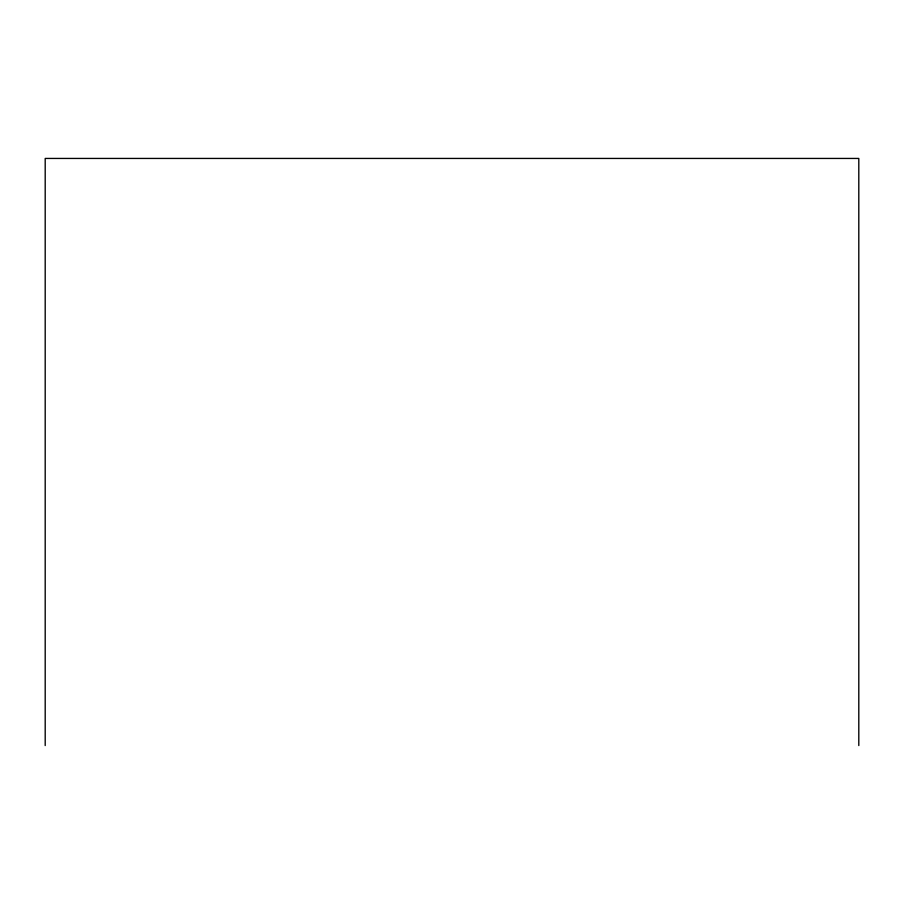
<?xml version="1.0" encoding="UTF-8"?>
<svg xmlns="http://www.w3.org/2000/svg" width="904" height="904" viewBox="0 0 904 904"><rect width="100%" height="100%" fill="white"/><g stroke="black" fill="none" stroke-linecap="round" stroke-linejoin="round"><path stroke-width="1.36" d="M858.8 745.563L858.8 158.437L45.2 158.437L45.2 745.563"/></g></svg>
